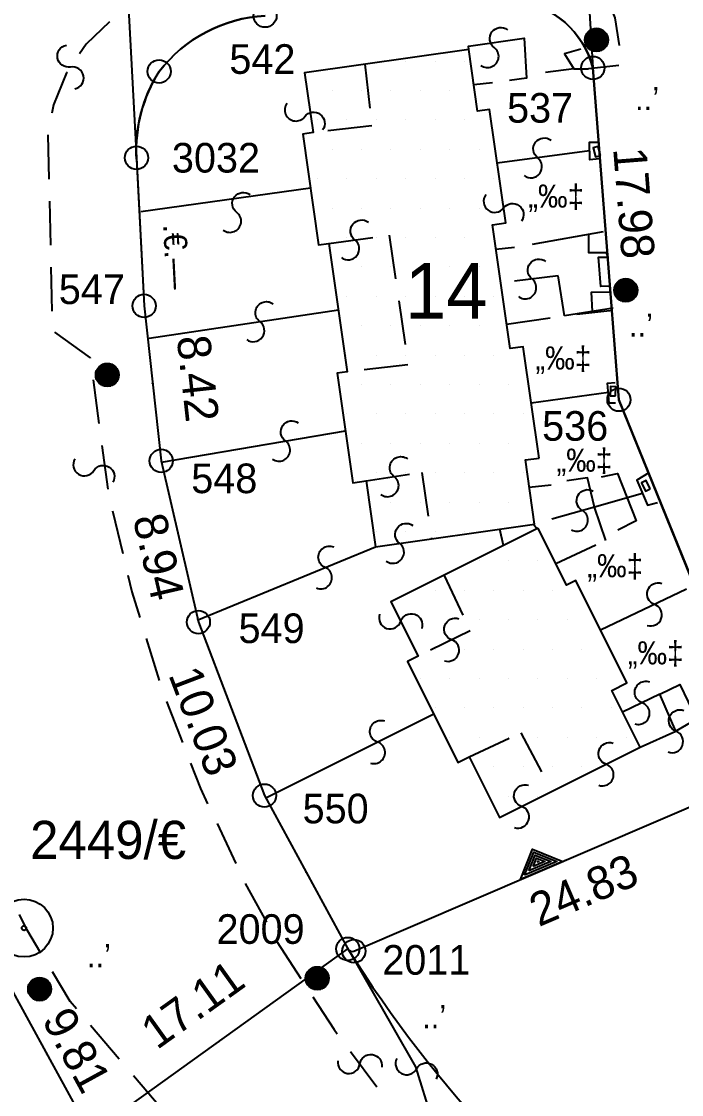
# Model space of a CAD drawing. Extents: x 160399 to 161261, y 619798 to 620526.
# Drawn here: x 160835.3 to 160870.9, y 620010.6 to 620068.5 of the extents above; entities that cross this region are included whole.
import ezdxf
from ezdxf.enums import TextEntityAlignment as Align

# ---------------------------------------------------------------- set-up
doc = ezdxf.new("R2010")
doc.units = 0
doc.header["$LTSCALE"] = 0.375
doc.header["$MEASUREMENT"] = 0
doc.linetypes.add('HIDDEN', pattern=[9.525, 6.35, -3.175])
doc.layers.get('0').update_dxf_attribs({"linetype": 'CONTINUOUS'})
for name, color, linetype in [('FNCP002', 251, 'CONTINUOUS'), ('FNCS012', 3, 'CONTINUOUS'), ('PCLP001', 7, 'CONTINUOUS'), ('PCLP004', 7, 'CONTINUOUS'), ('PCLS001', 2, 'CONTINUOUS'), ('PCLS002', 2, 'CONTINUOUS'), ('PCLS007', 4, 'CONTINUOUS'), ('PCLS012', 4, 'CONTINUOUS'), ('PH-BLDH001', 3, 'CONTINUOUS'), ('PH-BLDP001', 3, 'CONTINUOUS'), ('PH-BLDP030', 3, 'HIDDEN'), ('PH-BLDP031', 3, 'HIDDEN'), ('PH-FNCP000', 3, 'CONTINUOUS'), ('PH-FNCP006', 3, 'CONTINUOUS'), ('PH-FNCP007', 3, 'CONTINUOUS'), ('PH-LGTS008', 3, 'CONTINUOUS'), ('PH-PHNS006', 3, 'CONTINUOUS'), ('PH-RODP021', 3, 'HIDDEN'), ('PH-RODT100', 3, 'HIDDEN'), ('SRVS002', 6, 'CONTINUOUS'), ('SRVS007', 2, 'CONTINUOUS'), ('UD_PCLS008', 11, 'CONTINUOUS')]:
    doc.layers.add(name, color=color, linetype=linetype)
doc.styles.add('HEBTXT', font='hebtxt')

# ---------------------------------------------------------------- blocks, each defined once
blk = doc.blocks.new('*X30')
at = {"color": 0}
for p, q in [((160861.375, 620039.4), (160861.375, 620039.4)), ((160862.9625, 620039.4), (160862.9625, 620039.4)), ((160864.55, 620039.4), (160864.55, 620039.4)), ((160858.99375, 620037.8125), (160858.99375, 620037.8125)), ((160860.58125, 620037.8125), (160860.58125, 620037.8125)), ((160862.16875, 620037.8125), (160862.16875, 620037.8125)), ((160863.75625, 620037.8125), (160863.75625, 620037.8125)), ((160865.34375, 620037.8125), (160865.34375, 620037.8125)), ((160858.2, 620036.225), (160858.2, 620036.225)), ((160859.7875, 620036.225), (160859.7875, 620036.225)), ((160861.375, 620036.225), (160861.375, 620036.225)), ((160862.9625, 620036.225), (160862.9625, 620036.225)), ((160864.55, 620036.225), (160864.55, 620036.225)), ((160866.1375, 620036.225), (160866.1375, 620036.225)), ((160858.99375, 620034.6375), (160858.99375, 620034.6375)), ((160860.58125, 620034.6375), (160860.58125, 620034.6375)), ((160862.16875, 620034.6375), (160862.16875, 620034.6375)), ((160863.75625, 620034.6375), (160863.75625, 620034.6375)), ((160865.34375, 620034.6375), (160865.34375, 620034.6375)), ((160866.93125, 620034.6375), (160866.93125, 620034.6375)), ((160858.2, 620033.05), (160858.2, 620033.05)), ((160859.7875, 620033.05), (160859.7875, 620033.05)), ((160861.375, 620033.05), (160861.375, 620033.05)), ((160862.9625, 620033.05), (160862.9625, 620033.05)), ((160864.55, 620033.05), (160864.55, 620033.05)), ((160866.1375, 620033.05), (160866.1375, 620033.05)), ((160867.725, 620033.05), (160867.725, 620033.05)), ((160858.99375, 620031.4625), (160858.99375, 620031.4625)), ((160860.58125, 620031.4625), (160860.58125, 620031.4625)), ((160862.16875, 620031.4625), (160862.16875, 620031.4625)), ((160863.75625, 620031.4625), (160863.75625, 620031.4625)), ((160865.34375, 620031.4625), (160865.34375, 620031.4625)), ((160866.93125, 620031.4625), (160866.93125, 620031.4625)), ((160868.51875, 620031.4625), (160868.51875, 620031.4625)), ((160859.7875, 620029.875), (160859.7875, 620029.875)), ((160861.375, 620029.875), (160861.375, 620029.875)), ((160862.9625, 620029.875), (160862.9625, 620029.875)), ((160864.55, 620029.875), (160864.55, 620029.875)), ((160866.1375, 620029.875), (160866.1375, 620029.875)), ((160867.725, 620029.875), (160867.725, 620029.875)), ((160869.3125, 620029.875), (160869.3125, 620029.875)), ((160862.16875, 620028.2875), (160862.16875, 620028.2875)), ((160863.75625, 620028.2875), (160863.75625, 620028.2875)), ((160865.34375, 620028.2875), (160865.34375, 620028.2875)), ((160866.93125, 620028.2875), (160866.93125, 620028.2875)), ((160862.9625, 620026.7), (160862.9625, 620026.7)), ((160864.55, 620026.7), (160864.55, 620026.7))]:
    blk.add_line(p, q, dxfattribs=at)
blk = doc.blocks.new('*X29')
at = {"color": 0}
for p, q in [((160857.40625, 620066.3875), (160857.40625, 620066.3875)), ((160858.99375, 620066.3875), (160858.99375, 620066.3875)), ((160860.58125, 620066.3875), (160860.58125, 620066.3875)), ((160853.4375, 620064.8), (160853.4375, 620064.8)), ((160855.025, 620064.8), (160855.025, 620064.8)), ((160856.6125, 620064.8), (160856.6125, 620064.8)), ((160858.2, 620064.8), (160858.2, 620064.8)), ((160859.7875, 620064.8), (160859.7875, 620064.8)), ((160852.64375, 620063.2125), (160852.64375, 620063.2125)), ((160854.23125, 620063.2125), (160854.23125, 620063.2125)), ((160855.81875, 620063.2125), (160855.81875, 620063.2125)), ((160857.40625, 620063.2125), (160857.40625, 620063.2125)), ((160858.99375, 620063.2125), (160858.99375, 620063.2125)), ((160860.58125, 620063.2125), (160860.58125, 620063.2125)), ((160853.4375, 620061.625), (160853.4375, 620061.625)), ((160855.025, 620061.625), (160855.025, 620061.625)), ((160856.6125, 620061.625), (160856.6125, 620061.625)), ((160858.2, 620061.625), (160858.2, 620061.625)), ((160859.7875, 620061.625), (160859.7875, 620061.625)), ((160861.375, 620061.625), (160861.375, 620061.625)), ((160852.64375, 620060.0375), (160852.64375, 620060.0375)), ((160854.23125, 620060.0375), (160854.23125, 620060.0375)), ((160855.81875, 620060.0375), (160855.81875, 620060.0375)), ((160857.40625, 620060.0375), (160857.40625, 620060.0375)), ((160858.99375, 620060.0375), (160858.99375, 620060.0375)), ((160860.58125, 620060.0375), (160860.58125, 620060.0375)), ((160862.16875, 620060.0375), (160862.16875, 620060.0375)), ((160853.4375, 620058.45), (160853.4375, 620058.45)), ((160855.025, 620058.45), (160855.025, 620058.45)), ((160856.6125, 620058.45), (160856.6125, 620058.45)), ((160858.2, 620058.45), (160858.2, 620058.45)), ((160859.7875, 620058.45), (160859.7875, 620058.45)), ((160861.375, 620058.45), (160861.375, 620058.45)), ((160854.23125, 620056.8625), (160854.23125, 620056.8625)), ((160855.81875, 620056.8625), (160855.81875, 620056.8625)), ((160857.40625, 620056.8625), (160857.40625, 620056.8625)), ((160858.99375, 620056.8625), (160858.99375, 620056.8625)), ((160860.58125, 620056.8625), (160860.58125, 620056.8625)), ((160862.16875, 620056.8625), (160862.16875, 620056.8625)), ((160855.025, 620055.275), (160855.025, 620055.275)), ((160856.6125, 620055.275), (160856.6125, 620055.275)), ((160858.2, 620055.275), (160858.2, 620055.275)), ((160859.7875, 620055.275), (160859.7875, 620055.275)), ((160861.375, 620055.275), (160861.375, 620055.275)), ((160854.23125, 620053.6875), (160854.23125, 620053.6875)), ((160855.81875, 620053.6875), (160855.81875, 620053.6875)), ((160857.40625, 620053.6875), (160857.40625, 620053.6875)), ((160858.99375, 620053.6875), (160858.99375, 620053.6875)), ((160860.58125, 620053.6875), (160860.58125, 620053.6875)), ((160862.16875, 620053.6875), (160862.16875, 620053.6875)), ((160855.025, 620052.1), (160855.025, 620052.1)), ((160856.6125, 620052.1), (160856.6125, 620052.1)), ((160858.2, 620052.1), (160858.2, 620052.1)), ((160859.7875, 620052.1), (160859.7875, 620052.1)), ((160861.375, 620052.1), (160861.375, 620052.1)), ((160854.23125, 620050.5125), (160854.23125, 620050.5125)), ((160855.81875, 620050.5125), (160855.81875, 620050.5125)), ((160857.40625, 620050.5125), (160857.40625, 620050.5125)), ((160858.99375, 620050.5125), (160858.99375, 620050.5125)), ((160860.58125, 620050.5125), (160860.58125, 620050.5125)), ((160862.16875, 620050.5125), (160862.16875, 620050.5125)), ((160863.75625, 620050.5125), (160863.75625, 620050.5125)), ((160855.025, 620048.925), (160855.025, 620048.925)), ((160856.6125, 620048.925), (160856.6125, 620048.925)), ((160858.2, 620048.925), (160858.2, 620048.925)), ((160859.7875, 620048.925), (160859.7875, 620048.925)), ((160861.375, 620048.925), (160861.375, 620048.925)), ((160862.9625, 620048.925), (160862.9625, 620048.925)), ((160854.23125, 620047.3375), (160854.23125, 620047.3375)), ((160855.81875, 620047.3375), (160855.81875, 620047.3375)), ((160857.40625, 620047.3375), (160857.40625, 620047.3375)), ((160858.99375, 620047.3375), (160858.99375, 620047.3375)), ((160860.58125, 620047.3375), (160860.58125, 620047.3375)), ((160862.16875, 620047.3375), (160862.16875, 620047.3375)), ((160863.75625, 620047.3375), (160863.75625, 620047.3375)), ((160855.025, 620045.75), (160855.025, 620045.75)), ((160856.6125, 620045.75), (160856.6125, 620045.75)), ((160858.2, 620045.75), (160858.2, 620045.75)), ((160859.7875, 620045.75), (160859.7875, 620045.75)), ((160861.375, 620045.75), (160861.375, 620045.75)), ((160862.9625, 620045.75), (160862.9625, 620045.75)), ((160855.81875, 620044.1625), (160855.81875, 620044.1625)), ((160857.40625, 620044.1625), (160857.40625, 620044.1625)), ((160858.99375, 620044.1625), (160858.99375, 620044.1625)), ((160860.58125, 620044.1625), (160860.58125, 620044.1625)), ((160862.16875, 620044.1625), (160862.16875, 620044.1625)), ((160863.75625, 620044.1625), (160863.75625, 620044.1625)), ((160856.6125, 620042.575), (160856.6125, 620042.575)), ((160858.2, 620042.575), (160858.2, 620042.575)), ((160859.7875, 620042.575), (160859.7875, 620042.575)), ((160861.375, 620042.575), (160861.375, 620042.575)), ((160862.9625, 620042.575), (160862.9625, 620042.575)), ((160855.81875, 620040.9875), (160855.81875, 620040.9875)), ((160857.40625, 620040.9875), (160857.40625, 620040.9875)), ((160858.99375, 620040.9875), (160858.99375, 620040.9875)), ((160860.58125, 620040.9875), (160860.58125, 620040.9875))]:
    blk.add_line(p, q, dxfattribs=at)
blk = doc.blocks.new('*X11')
at = {"color": 0}
for p, q in [((-0.152, 0.476), (0.152, 0.476)), ((-0.5, 0), (0.5, 0)), ((-0.499, 0.032), (0.499, 0.032)), ((-0.496, 0.064), (0.496, 0.064)), ((-0.491, 0.095), (0.491, 0.095)), ((-0.484, 0.127), (0.484, 0.127)), ((-0.474, 0.159), (0.474, 0.159)), ((-0.462, 0.191), (0.462, 0.191)), ((-0.448, 0.222), (0.448, 0.222)), ((-0.431, 0.254), (0.431, 0.254)), ((-0.41, 0.286), (0.41, 0.286)), ((-0.386, 0.318), (0.386, 0.318)), ((-0.358, 0.349), (0.358, 0.349)), ((-0.324, 0.381), (0.324, 0.381)), ((-0.282, 0.413), (0.282, 0.413)), ((-0.229, 0.445), (0.229, 0.445)), ((-0.499, -0.032), (0.499, -0.032)), ((-0.496, -0.064), (0.496, -0.064)), ((-0.491, -0.095), (0.491, -0.095)), ((-0.484, -0.127), (0.484, -0.127)), ((-0.474, -0.159), (0.474, -0.159)), ((-0.462, -0.191), (0.462, -0.191)), ((-0.448, -0.222), (0.448, -0.222)), ((-0.431, -0.254), (0.431, -0.254)), ((-0.41, -0.286), (0.41, -0.286)), ((-0.386, -0.318), (0.386, -0.318)), ((-0.358, -0.349), (0.358, -0.349)), ((-0.324, -0.381), (0.324, -0.381)), ((-0.282, -0.413), (0.282, -0.413)), ((-0.229, -0.445), (0.229, -0.445)), ((-0.152, -0.476), (0.152, -0.476))]:
    blk.add_line(p, q, dxfattribs=at)
blk = doc.blocks.new('LGTS008')
blk.add_circle((0, 0), 0.5)
blk.add_blockref('*X11', (0, 0))
at = {"style": 'HEBTXT', "flags": 8}
blk.add_attdef('DESC', text='', height=1.5, dxfattribs=at).set_placement((-3.815, -0.648), align=Align.CENTER)
at = {"style": 'HEBTXT', "flags": 9}
blk.add_attdef('ID', (0, -2.843), '', height=1.5, dxfattribs=at)
blk = doc.blocks.new('PHNS006')
at = {"layer": 'PH-PHNS006', "flags": 128}
blk.add_lwpolyline([(-0.5, -0.3125), (0.5, -0.3125), (0.5, 0.25), (-0.5, 0.25), (-0.5, -0.3125)], dxfattribs=at)
blk = doc.blocks.new('FNCS012')
blk.add_circle((0, 0), 0.001)
blk = doc.blocks.new('SRVS002')
for radius in [1.25, 0.1]:
    blk.add_circle((0, 0), radius)
blk = doc.blocks.new('PCLS002')
blk.add_lwpolyline([(-0.849, -0.849, 1), (0, 0, -1), (0.849, 0.849, -1)], format="xyb")
blk = doc.blocks.new('PCLS008')
at = {"style": 'HEBTXT', "flags": 1}
blk.add_attdef('CAPTION', text='', height=1.5, dxfattribs=at).set_placement((-0.165, -14.191), align=Align.CENTER)
blk = doc.blocks.new('SRVS007')
blk.add_circle((0, 0), 0.5)
at = {"style": 'HEBTXT'}
blk.add_attdef('NAME', text='', height=1.8, dxfattribs=at).set_placement((-0.011, -2.996), align=Align.CENTER)
for tag, flags, p in [('KIND', 1, (0, -6.042, -0.001)), ('HEIGHT', 1, (0, -8, -0.001)), ('SOURCE-CODE', 9, (0, -9.958, -0.001)), ('MARK-CODE', 9, (0, -11.916, -0.001))]:
    blk.add_attdef(tag, text='', height=1.8, dxfattribs=dict(at, flags=flags)).set_placement(p, align=Align.CENTER)
blk = doc.blocks.new('PCLS007')
blk.add_circle((0, 0), 0.00313)
blk = doc.blocks.new('SU93_41L')
for points in [[(-1, 0), (0, 1), (1, 0)], [(-0.759, 0.1), (0, 0.859), (0.759, 0.1)], [(-0.517, 0.2), (0, 0.717), (0.517, 0.2)], [(-0.276, 0.3), (0, 0.576), (0.276, 0.3)], [(-0.034, 0.4), (0, 0.434), (0.034, 0.4)]]:
    blk.add_lwpolyline(points, close=True)

msp = doc.modelspace()

# ---------------------------------------------------------------- linework, layer by layer
at = {"layer": 'FNCP002', "flags": 128}
for points in [[(160860.14, 620069.67), (160861.97, 620069.67, -0.312362), (160866.15, 620066.04, 0.85231)], [(160841.5, 620061.11, -0.158862), (160842.72, 620065.85, -0.216433), (160848.44, 620068.86, -1.847254)], [(160890.41, 620021.01), (160876.05, 620028.14), (160875.56, 620028.37), (160867.56, 620048.12), (160866.15, 620066.04, 0.255691)], [(160852.91, 620018.46, 0.309219), (160853.24, 620018.34), (160876.05, 620028.14)]]:
    msp.add_lwpolyline(points, format="xyb", dxfattribs=at)
for points in [[(160841.5, 620061.11), (160841.91, 620053.19), (160842.83, 620044.82), (160844.84, 620036.11), (160848.41, 620026.74), (160852.91, 620018.46)], [(160828, 620037.34), (160830.79, 620024.41), (160834.3, 620017.09), (160839.01, 620008.48)]]:
    msp.add_lwpolyline(points, dxfattribs=at)
at = {"layer": 'PCLP001', "flags": 128}
msp.add_lwpolyline([(160853.24, 620018.34), (160876.05, 620028.14), (160890.41, 620021.01), (160892.95, 620030.7), (160901.54, 620062.02), (160911.754, 620059.131), (160935.3, 620052.47), (160947.92, 620048.9), (160948.726, 620083.496), (160972.593, 620083.902), (160972.906, 620102.566), (160971.101, 620102.426), (160970.812, 620105.699), (160966.89, 620105.676), (160966.812, 620106.621), (160960.132, 620106.652), (160960.038, 620105.91), (160948.101, 620106.105), (160945.586, 620137.951), (160945.216, 620142.638), (160942.638, 620160.532), (160941.941, 620165.367), (160937.543, 620195.905)], dxfattribs=at)
msp.add_lwpolyline([(160715.828, 620072.156), (160716.63, 620063.897), (160720.98, 620058.982), (160723.551, 620057.567), (160731.805, 620053.025), (160727.9, 620042.647), (160747.66, 620041.53, -0.117078), (160750.62, 620049.77, -0.221373), (160758.86, 620054.11), (160771.9, 620055.92), (160774.48, 620056.11), (160795.59, 620059.28), (160813.27, 620061.87, -0.278568), (160823.63, 620056.75), (160826.73, 620043.21), (160830.79, 620024.41), (160834.3, 620017.09), (160839.01, 620008.48), (160852.91, 620018.46)], format="xyb", dxfattribs=at)
at = {"layer": 'PCLP004'}
for p, q in [((160840.2, 620085.49), (160841.496, 620061.188)), ((160864.965, 620085.432), (160866.15, 620066.04)), ((160866.15, 620066.04), (160867.56, 620048.12)), ((160841.496, 620061.188), (160841.91, 620053.19)), ((160841.91, 620053.19), (160842.83, 620044.82)), ((160867.56, 620048.12), (160875.56, 620028.37)), ((160842.83, 620044.82), (160844.84, 620036.11)), ((160844.84, 620036.11), (160848.41, 620026.74)), ((160848.41, 620026.74), (160852.91, 620018.46))]:
    msp.add_line(p, q, dxfattribs=at)
for centre, radius, start, end in [((160861.438, 620064.836), 4.863, 14.33459, 83.72194), ((160848.894, 620061.057), 7.816, 93.32975, 142.17907), ((160849.381, 620061.609), 7.897, 147.51772, 183.05619), ((160853.163, 620018.641), 0.311, 215.65165, 284.38213), ((160912.761, 620056.302), 70.811, 212.30421, 233.65769)]:
    msp.add_arc(centre, radius, start, end, dxfattribs=at)
at = {"layer": 'PH-BLDP001'}
for points in [[(160863.243, 620044.974, 42.209), (160862.386, 620050.986, 42.209), (160861.676, 620050.885, 42.209), (160860.723, 620057.566, 42.209), (160861.445, 620057.669, 42.209), (160860.57, 620063.802, 42.209), (160859.917, 620063.709, 41.105), (160859.442, 620067.04, 41.105), (160850.581, 620065.776, 38.856), (160851.041, 620062.546, 42.43), (160850.478, 620062.465, 42.39), (160851.331, 620056.486, 42.35), (160851.895, 620056.567, 42.236), (160852.885, 620049.626, 42.209), (160852.336, 620049.548, 42.209), (160853.179, 620043.638, 42.169), (160853.896, 620043.74, 42.129), (160854.404, 620040.18, 40.395), (160862.998, 620041.406, 40.851), (160862.505, 620044.868, 42.042), (160862.505, 620044.868, 42.042), (160863.243, 620044.974, 42.209)], [(160863.199, 620041.178, 40.964), (160855.244, 620037.205, 39.137), (160856.707, 620034.274, 42.35), (160856.134, 620033.988, 42.236), (160858.858, 620028.533, 42.082), (160859.473, 620028.84, 42.049), (160861.109, 620025.565, 40.295), (160868.697, 620029.354, 40.904), (160867.169, 620032.414, 42.149), (160867.989, 620032.824, 42.129), (160865.223, 620038.362, 42.176), (160864.729, 620038.115, 42.176), (160864.729, 620038.115, 42.176), (160863.199, 620041.178, 40.964)]]:
    msp.add_polyline3d(points, close=True, dxfattribs=at)
at = {"layer": 'PH-BLDP030'}
for points in [[(160853.834, 620066.24, 41.092), (160854.204, 620062.905, 42.363), (160851.041, 620062.546, 42.27)], [(160851.895, 620056.567, 42.27), (160855.153, 620057.002, 42.537), (160856.163, 620050.001, 42.37), (160852.885, 620049.626, 42.363)], [(160853.896, 620043.74, 42.363), (160856.918, 620044.192, 42.537), (160857.435, 620040.612, 40.797)], [(160858.111, 620038.637, 41.011), (160859.523, 620035.646, 42.25), (160856.707, 620034.274, 42.223)], [(160859.473, 620028.84, 42.223), (160862.259, 620030.139, 41.761), (160863.934, 620026.976, 40.891)]]:
    msp.add_polyline3d(points, dxfattribs=at)
at = {"layer": 'PH-BLDP031'}
for points in [[(160861.49, 620052.193, 36.245), (160864.609, 620052.646, 36.245), (160864.279, 620054.821, 36.245), (160861.17, 620054.433, 36.245)], [(160866.231, 620042.326, 40.837), (160862.998, 620041.412, 36.111)], [(160864.146, 620039.283, 36.245), (160866.848, 620040.525, 36.245), (160866.231, 620042.326, 36.245)], [(160862.935, 620041.397, 41.005), (160863.149, 620041.153, 41.005)], [(160861.322, 620040.241, 40.837), (160861.128, 620041.139, 40.837)], [(160868.697, 620029.354, 36.245), (160870.639, 620030.22, 36.245), (160869.774, 620032.214, 36.245), (160867.754, 620031.243, 36.245)]]:
    msp.add_polyline3d(points, dxfattribs=at)
at = {"layer": 'PH-FNCP000'}
for points in [[(160859.442, 620067.04, 36.399), (160859.435, 620067.214, 36.399), (160862.44, 620067.645, 36.399), (160862.556, 620065.49, 36.399), (160861.639, 620065.355, 36.399)], [(160865.5, 620067.052, 35.877), (160864.623, 620066.81, 35.857), (160865.119, 620065.994, 35.85), (160865.922, 620065.988, 35.837)], [(160865.119, 620065.994, 35.669), (160863.586, 620065.792, 34.866)], [(160860.735, 620065.227, 36.399), (160859.715, 620065.126, 36.399)], [(160866.482, 620061.136, 35.649), (160865.98, 620061.082, 35.649), (160865.966, 620062.032, 35.649), (160866.421, 620062.039, 35.649)], [(160865.973, 620061.556, 35.649), (160860.985, 620060.894, 35.649)], [(160862.892, 620056.514, 36.419), (160866.72, 620057.2, 35.643)], [(160866.129, 620052.891, 35.797), (160866.08, 620053.933, 35.797), (160867.104, 620053.947, 35.797), (160867.064, 620054.261, 35.797), (160866.582, 620054.234, 35.797), (160866.447, 620055.821, 35.797), (160866.982, 620055.828, 35.797), (160866.882, 620056.055, 35.797), (160865.924, 620056.054, 35.797), (160865.926, 620057.058, 35.797)], [(160861.921, 620056.345, 36.252), (160860.913, 620056.237, 36.252)], [(160867.246, 620053.07, 35.643), (160864.609, 620052.646, 36.54)], [(160865.285, 620052.734, 34.773), (160867.232, 620052.963, 35.797)], [(160867.371, 620047.936, 35.877), (160867.036, 620047.929, 35.877), (160866.948, 620049.02, 35.877), (160867.363, 620049.047, 35.877)], [(160866.989, 620048.511, 35.877), (160862.821, 620047.93, 35.743)], [(160866.231, 620042.326, 36.346), (160865.855, 620043.898, 36.346), (160864.744, 620043.737, 36.346)], [(160866.618, 620043.953, 35.254), (160867.481, 620044.134, 35.254), (160868.481, 620041.584, 35.254), (160867.49, 620041.068, 35.254)], [(160869.181, 620044.182, 35.663), (160868.526, 620043.78, 35.663), (160869.096, 620042.435, 35.663), (160869.638, 620042.576, 35.663)], [(160863.9, 620043.502, 36.346), (160862.717, 620043.382, 36.346)], [(160868.831, 620043.06, 35.663), (160866.231, 620042.326, 35.328)], [(160871.206, 620037.898, 35.341), (160866.567, 620035.671, 35.462)], [(160869.774, 620032.214, 36.205), (160870.851, 620032.744, 36.205), (160871.75, 620030.87, 36.205), (160870.639, 620030.22, 36.205)]]:
    msp.add_polyline3d(points, dxfattribs=at)
at = {"layer": 'PH-FNCP006'}
for points in [[(160844.781, 620036.223, 35.402), (160854.404, 620040.18, 35.442)], [(160848.454, 620026.612, 35.201), (160857.55, 620031.152, 35.656)]]:
    msp.add_polyline3d(points, dxfattribs=at)
at = {"layer": 'PH-FNCP007'}
for points in [[(160850.894, 620059.55, 34.759), (160841.731, 620058.265, 34.759)], [(160842.178, 620051.447, 34.766), (160852.408, 620052.969, 35.114)], [(160842.855, 620044.752, 35.208), (160852.778, 620046.447, 35.208)], [(160870.082, 619998.242, 35.053), (160868.143, 619998.991, 35.134), (160858.343, 620006.406, 34.317), (160856.591, 620012.088, 34.478), (160852.75, 620018.785, 35.348)]]:
    msp.add_polyline3d(points, dxfattribs=at)
at = {"layer": 'PH-RODP021', "flags": 128}
for points in [[(160864.559, 620071.909), (160843.481, 620070.217), (160841.718, 620069.592), (160840.125, 620068.612), (160838.772, 620067.32), (160837.719, 620065.774), (160837.014, 620064.041), (160836.713, 620062.505), (160836.944, 620051.862), (160838.987, 620050.378), (160839.951, 620043.216), (160841.24, 620037.741), (160842.908, 620032.37), (160844.948, 620027.129), (160847.35, 620022.044), (160849.051, 620018.918), (160852.168, 620014.105), (160855.608, 620009.517), (160859.355, 620005.176), (160862.903, 620001.566), (160867.158, 619998.037), (160869.01, 619996.712)], [(160864.559, 620071.909), (160865.697, 620071.45), (160866.635, 620070.46), (160867.332, 620068.747), (160867.662, 620066.646), (160867.669, 620066.184), (160865.922, 620065.988)], [(160861.148, 619988.742), (160860.645, 619989.119), (160856.264, 619992.774), (160852.145, 619996.722), (160847.098, 620002.408), (160847.102, 620004.825), (160837.908, 620015.627), (160835.574, 620019.502), (160833.586, 620023.565), (160831.717, 620028.521), (160830.786, 620033.157), (160830.244, 620037.855), (160830.092, 620041.801), (160829.678, 620047.979), (160829.44, 620051.38), (160829.158, 620052.912), (160828.706, 620055.223), (160827.876, 620057.427), (160826.69, 620059.461), (160825.182, 620061.269), (160823.393, 620062.801), (160820.371, 620064.458), (160818.306, 620065.301), (160816.125, 620065.767), (160813.897, 620065.842), (160811.306, 620065.428), (160810.135, 620065.132), (160808.959, 620063.544), (160790.826, 620061.091), (160789.735, 620060.546), (160788.875, 620059.681), (160788.334, 620058.587), (160788.179, 620057.748), (160787.993, 620056.188), (160789.971, 620037.212), (160790.36, 620036.295), (160790.742, 620035.74), (160791.452, 620035.527), (160791.948, 620035.648), (160792.061, 620036.029), (160791.637, 620039.014), (160803.109, 620040.819), (160803.89, 620035.605), (160808.12, 620036.091), (160809.401, 620026.807), (160805.988, 620026.404)]]:
    msp.add_lwpolyline(points, dxfattribs=at)

# ---------------------------------------------------------------- block references
at = {"layer": 'FNCS012'}
ref = msp.add_blockref('FNCS012', (160841.778, 620055.747), dxfattribs=dict(at, xscale=1.25, yscale=1.25, zscale=1.25, rotation=272.9634240639797))
ref.add_attrib('FENCE_TYPE', '.€.—', dxfattribs={"layer": '0', "height": 1.25, "rotation": 272.96342, "style": 'HEBTXT', "flags": 8}).set_placement((160843.026, 620055.812), align=Align.CENTER)
at = {"layer": 'PCLS001', "xscale": 1.25, "yscale": 1.25, "zscale": 1.25, "rotation": 23.25010730584911}
msp.add_blockref('SU93_41L', (160863.383, 620022.698), dxfattribs=at)
at = {"layer": 'PCLS002'}
for p, rotation in [((160860.82, 620067.142, 36.399), 8.374879905638945), ((160837.933, 620066.088, 34.051), 55.7407315637027), ((160850.586, 620063.412, 40.235), 278.1052667338069), ((160863.167, 620061.184, 35.649), 7.560029931830209), ((160846.909, 620058.238, 34.759), 7.982979348147444), ((160861.33, 620058.477, 42.209), 278.1196388050356), ((160853.295, 620056.754, 42.385), 7.605010518929742), ((160862.862, 620054.644, 36.245), 7.113675140240777), ((160848.163, 620052.337, 34.97), 8.462284412920692), ((160849.543, 620045.894, 35.208), 9.69343910193494), ((160839.192, 620044.293, 34.051), 283.2481025024018), ((160855.416, 620043.967, 42.451), 8.506659031472827), ((160865.579, 620042.142, 39.884), 15.78610472096826), ((160855.71, 620040.366, 40.464), 8.118901563455376), ((160851.688, 620039.063, 35.431), 22.35257892642251), ((160869.48, 620037.069, 35.386), 25.64381642827076), ((160855.768, 620036.154, 40.289), 296.5259414360077), ((160858.523, 620035.159, 42.24), 25.97608047110847), ((160868.814, 620031.752, 36.245), 25.67327111112142), ((160870.639, 620030.22, 36.245), 24.03362303592076), ((160854.513, 620029.636, 35.504), 26.52472334284931), ((160866.861, 620028.437, 40.757), 26.53483985397938), ((160862.297, 620026.158, 40.39), 26.53483985397938), ((160853.561, 620012.248, 34.051), 306.86190437317), ((160856.622, 620011.987, 34.475), 287.1367349177829)]:
    msp.add_blockref('PCLS002', p, dxfattribs=dict(at, rotation=rotation))
at = {"layer": 'PCLS007'}
ref = msp.add_blockref('PCLS007', (160866.855, 620057.08), dxfattribs=dict(at, xscale=1.25, yscale=1.25, zscale=1.25, rotation=274.498911800385))
ref.add_attrib('FRONT-LEN', '17.98', dxfattribs={"layer": '0', "height": 1.8, "rotation": 274.49891, "style": 'HEBTXT'}).set_placement((160867.481, 620058.681), align=Align.CENTER)
at = {"layer": 'PCLS007', "xscale": 1.25, "yscale": 1.25, "zscale": 1.25}
for p, rotation in [((160841.703, 620057.189), 272.9645453567003), ((160850.66, 620022.6), 298.5231186062309)]:
    msp.add_blockref('PCLS007', p, dxfattribs=dict(at, rotation=rotation))
at = {"layer": 'PCLS007'}
ref = msp.add_blockref('PCLS007', (160842.37, 620049.005), dxfattribs=dict(at, xscale=1.25, yscale=1.25, zscale=1.25, rotation=276.2718876053659))
ref.add_attrib('FRONT-LEN', '8.42', dxfattribs={"layer": '0', "height": 1.8, "rotation": 276.27189, "style": 'HEBTXT'}).set_placement((160843.923, 620049.176), align=Align.CENTER)
ref = msp.add_blockref('PCLS007', (160843.835, 620040.465), dxfattribs=dict(at, xscale=1.25, yscale=1.25, zscale=1.25, rotation=282.9946167918466))
ref.add_attrib('FRONT-LEN', '8.94', dxfattribs={"layer": '0', "height": 1.8, "rotation": 282.99462, "style": 'HEBTXT'}).set_placement((160841.815, 620039.45), align=Align.CENTER)
ref = msp.add_blockref('PCLS007', (160846.625, 620031.425), dxfattribs=dict(at, xscale=1.25, yscale=1.25, zscale=1.25, rotation=290.8575347558892))
ref.add_attrib('FRONT-LEN', '10.03', dxfattribs={"layer": '0', "height": 1.8, "rotation": 290.85753, "style": 'HEBTXT'}).set_placement((160844.276, 620030.46), align=Align.CENTER)
ref = msp.add_blockref('PCLS007', (160864.645, 620023.24), dxfattribs=dict(at, xscale=1.25, yscale=1.25, zscale=1.25, rotation=23.2503193515361))
ref.add_attrib('FRONT-LEN', '24.83', dxfattribs={"layer": '0', "height": 1.8, "rotation": 23.25032, "style": 'HEBTXT'}).set_placement((160865.998, 620020.824), align=Align.CENTER)
ref = msp.add_blockref('PCLS007', (160845.96, 620013.47), dxfattribs=dict(at, xscale=1.25, yscale=1.25, zscale=1.25, rotation=35.67780306028465))
ref.add_attrib('FRONT-LEN', '17.11', dxfattribs={"layer": '0', "height": 1.8, "rotation": 35.6778, "style": 'HEBTXT'}).set_placement((160845.049, 620014.739), align=Align.CENTER)
ref = msp.add_blockref('PCLS007', (160836.655, 620012.785), dxfattribs=dict(at, xscale=1.25, yscale=1.25, zscale=1.25, rotation=298.6808617615072))
ref.add_attrib('FRONT-LEN', '9.81', dxfattribs={"layer": '0', "height": 1.8, "rotation": 298.68086, "style": 'HEBTXT'}).set_placement((160837.483, 620012.573), align=Align.CENTER)
at = {"layer": 'PCLS012', "xscale": 1.25, "yscale": 1.25, "zscale": 1.25}
for p, rotation in [((160845.254, 620067.974), 27.75441206309594), ((160864.627, 620068.508), 319.027585060029), ((160841.744, 620063.615), 75.28650777303025), ((160853.056, 620018.349), 340.011315753448)]:
    msp.add_blockref('PCLS007', p, dxfattribs=dict(at, rotation=rotation))
at = {"layer": 'PH-BLDH001'}
for name in ['*X29', '*X30']:
    msp.add_blockref(name, (-1.37, 0.02), dxfattribs=at)
at = {"layer": 'PH-LGTS008'}
ref = msp.add_blockref('LGTS008', (160866.343, 620067.555, 34.163), dxfattribs=dict(at, xscale=1.25, yscale=1.25, zscale=1.25))
ref.add_attrib('DESC', '..’', dxfattribs={"layer": '0', "height": 1.25, "style": 'HEBTXT', "flags": 8}).set_placement((160869.079, 620063.759), align=Align.CENTER)
ref = msp.add_blockref('LGTS008', (160867.928, 620054.035, 34.451), dxfattribs=dict(at, xscale=1.25, yscale=1.25, zscale=1.25))
ref.add_attrib('DESC', '..’', dxfattribs={"layer": '0', "height": 1.25, "style": 'HEBTXT', "flags": 8}).set_placement((160868.749, 620051.527), align=Align.CENTER)
ref = msp.add_blockref('LGTS008', (160839.918, 620049.458, 34.204), dxfattribs=dict(at, xscale=1.25, yscale=1.25, zscale=1.25))
ref.add_attrib('DESC', '..’', dxfattribs={"layer": '0', "height": 1.25, "style": 'HEBTXT', "flags": 8}).set_placement((160833.957, 620048.445), align=Align.CENTER)
ref = msp.add_blockref('LGTS008', (160836.264, 620016.291, 34.3), dxfattribs=dict(at, xscale=1.25, yscale=1.25, zscale=1.25))
ref.add_attrib('DESC', '..’', dxfattribs={"layer": '0', "height": 1.25, "style": 'HEBTXT', "flags": 8}).set_placement((160839.466, 620017.471), align=Align.CENTER)
ref = msp.add_blockref('LGTS008', (160851.259, 620016.876, 34.371), dxfattribs=dict(at, xscale=1.25, yscale=1.25, zscale=1.25))
ref.add_attrib('DESC', '..’', dxfattribs={"layer": '0', "height": 1.25, "style": 'HEBTXT', "flags": 8}).set_placement((160857.574, 620014.182), align=Align.CENTER)
at = {"layer": 'PH-PHNS006', "xscale": 0.5, "yscale": 0.5, "zscale": 0.5}
for p, rotation in [((160866.348, 620061.51, 35.623), 103.141805), ((160867.223, 620048.578, 35.81), 88.41333500000002), ((160868.994, 620043.466, 35.395), 115.992207)]:
    msp.add_blockref('PHNS006', p, dxfattribs=dict(at, rotation=rotation))
at = {"layer": 'SRVS002'}
ref = msp.add_blockref('SRVS002', (160835.42, 620019.59, 1000), dxfattribs=dict(at, xscale=1.25, yscale=1.25, zscale=1.25))
ref.add_attrib('NAME', '2449/€', dxfattribs={"layer": '0', "height": 2.06, "style": 'HEBTXT'}).set_placement((160839.962, 620023.32), align=Align.CENTER)
at = {"layer": 'SRVS007'}
ref = msp.add_blockref('SRVS007', (160848.44, 620068.86, 1000), dxfattribs=dict(at, xscale=1.25, yscale=1.25, zscale=1.25))
ref.add_attrib('NAME', '542', dxfattribs={"layer": '0', "height": 1.6, "style": 'HEBTXT'}).set_placement((160848.297, 620065.72), align=Align.CENTER)
at = {"layer": 'SRVS007', "xscale": 1.25, "yscale": 1.25, "zscale": 1.25}
msp.add_blockref('SRVS007', (160842.72, 620065.85, 1000), dxfattribs=at)
at = {"layer": 'SRVS007'}
ref = msp.add_blockref('SRVS007', (160866.15, 620066.04, 1000), dxfattribs=dict(at, xscale=1.25, yscale=1.25, zscale=1.25))
ref.add_attrib('NAME', '537', dxfattribs={"layer": '0', "height": 1.6, "style": 'HEBTXT'}).set_placement((160863.3, 620063.083), align=Align.CENTER)
ref = msp.add_blockref('SRVS007', (160841.496, 620061.188, 1000), dxfattribs=dict(at, xscale=1.25, yscale=1.25, zscale=1.25))
ref.add_attrib('NAME', '3032', dxfattribs={"layer": '0', "height": 1.6, "style": 'HEBTXT'}).set_placement((160845.789, 620060.389), align=Align.CENTER)
ref = msp.add_blockref('SRVS007', (160841.91, 620053.19, 1000), dxfattribs=dict(at, xscale=1.25, yscale=1.25, zscale=1.25))
ref.add_attrib('NAME', '547', dxfattribs={"layer": '0', "height": 1.6, "style": 'HEBTXT'}).set_placement((160839.084, 620053.287), align=Align.CENTER)
ref = msp.add_blockref('SRVS007', (160867.56, 620048.12, 1000), dxfattribs=dict(at, xscale=1.25, yscale=1.25, zscale=1.25))
ref.add_attrib('NAME', '536', dxfattribs={"layer": '0', "height": 1.6, "style": 'HEBTXT'}).set_placement((160865.193, 620045.907), align=Align.CENTER)
ref = msp.add_blockref('SRVS007', (160842.83, 620044.82, 1000), dxfattribs=dict(at, xscale=1.25, yscale=1.25, zscale=1.25))
ref.add_attrib('NAME', '548', dxfattribs={"layer": '0', "height": 1.6, "style": 'HEBTXT'}).set_placement((160846.239, 620043.075), align=Align.CENTER)
ref = msp.add_blockref('SRVS007', (160844.84, 620036.11, 1000), dxfattribs=dict(at, xscale=1.25, yscale=1.25, zscale=1.25))
ref.add_attrib('NAME', '549', dxfattribs={"layer": '0', "height": 1.6, "style": 'HEBTXT'}).set_placement((160848.794, 620034.979), align=Align.CENTER)
ref = msp.add_blockref('SRVS007', (160848.41, 620026.74, 1000), dxfattribs=dict(at, xscale=1.25, yscale=1.25, zscale=1.25))
ref.add_attrib('NAME', '550', dxfattribs={"layer": '0', "height": 1.6, "style": 'HEBTXT'}).set_placement((160852.254, 620025.244), align=Align.CENTER)
ref = msp.add_blockref('SRVS007', (160852.91, 620018.46, 1000), dxfattribs=dict(at, xscale=1.25, yscale=1.25, zscale=1.25))
ref.add_attrib('NAME', '2009', dxfattribs={"layer": '0', "height": 1.6, "style": 'HEBTXT'}).set_placement((160848.2, 620018.735), align=Align.CENTER)
ref = msp.add_blockref('SRVS007', (160853.24, 620018.34, 1000), dxfattribs=dict(at, xscale=1.25, yscale=1.25, zscale=1.25))
ref.add_attrib('NAME', '2011', dxfattribs={"layer": '0', "height": 1.6, "style": 'HEBTXT'}).set_placement((160857.154, 620017.071), align=Align.CENTER)
at = {"layer": 'UD_PCLS008'}
ref = msp.add_blockref('PCLS008', (160858.226, 620053.127, 14), dxfattribs=dict(at, xscale=1.25, yscale=1.25, zscale=1.25))
ref.add_attrib('PARCEL', '14', dxfattribs={"layer": '0', "height": 3, "style": 'HEBTXT'}).set_placement((160858.226, 620054.002), align=Align.MIDDLE_CENTER)

# ---------------------------------------------------------------- texts
at = {"layer": 'PH-RODT100', "style": 'HEBTXT', "width": 0.955}
for p in [(160862.656, 620058.494, 34.324), (160863.043, 620049.748, 34.324), (160864.182, 620044.231, 34.324), (160865.846, 620038.53, 34.324), (160868.032, 620033.824, 34.324)]:
    msp.add_text('„‰‡', height=1.25, dxfattribs=at).set_placement(p)

doc.saveas('drawing.dxf')
